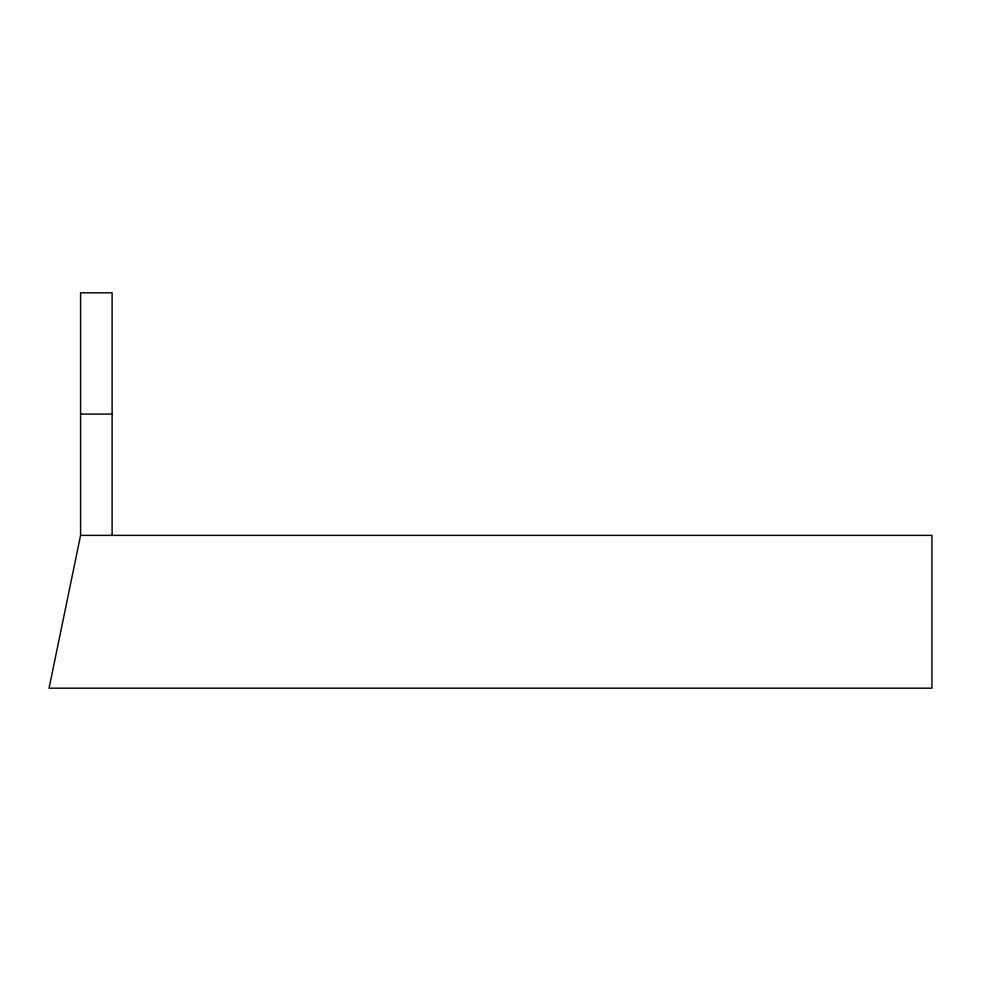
<?xml version="1.0" encoding="UTF-8"?>
<svg xmlns="http://www.w3.org/2000/svg" width="981" height="981" viewBox="0 0 981 981"><rect width="100%" height="100%" fill="white"/><g stroke="black" fill="none" stroke-linecap="round" stroke-linejoin="round"><path stroke-width="1.47" d="M80.577 535.368L49.05 688.184L931.95 688.184L931.95 535.368L80.577 535.368L80.577 292.816L112.116 292.816L112.116 535.368M80.577 414.092L112.116 414.092"/></g></svg>
